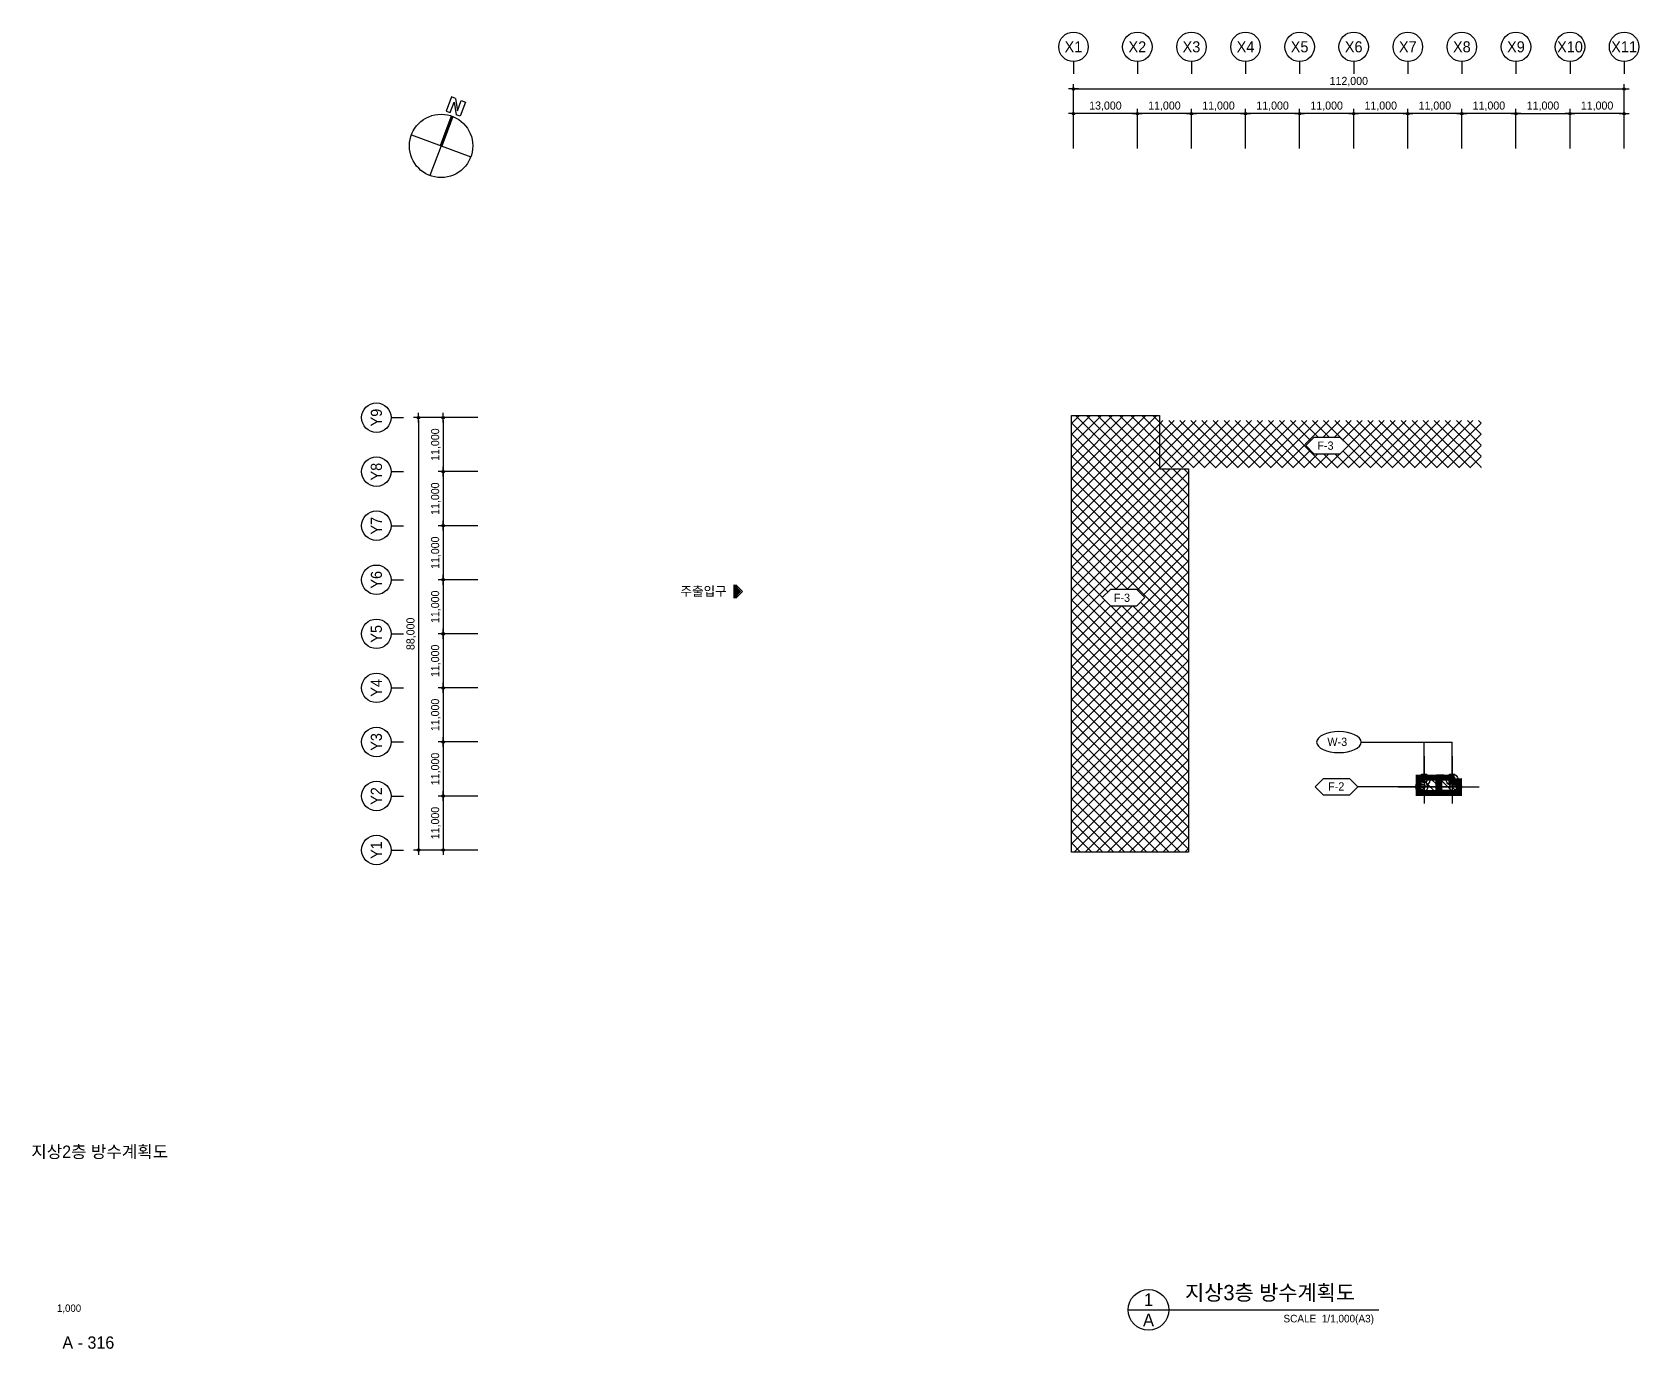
# Model space of a CAD drawing. Header units: millimetres. Extents: x 252735598 to 255215153, y 504281750 to 504550014.
# Drawn here: x 254348578 to 254675374, y 504282078 to 504550014 of the extents above; entities that cross this region are included whole.
import ezdxf
from ezdxf.enums import TextEntityAlignment as Align

# ---------------------------------------------------------------- set-up
doc = ezdxf.new("R2010")
doc.units = ezdxf.units.MM
doc.set_wipeout_variables(frame=1)
doc.linetypes.add('방수주기표$0$DIVIDE', pattern=[1.25, 0.5, -0.25, 0, -0.25, 0, -0.25])
for name, color, linetype in [('4A.TEC DIM', 7, 'Continuous'), ('4A.TEC FORM-TEXT', 3, 'Continuous'), ('4A.TEC TEXT', 7, 'Continuous'), ('4A.TEC TEXT 2', 3, 'Continuous'), ('4A.TEC 심볼', 7, 'Continuous'), ('DIM', 7, 'Continuous'), ('text', 3, 'Continuous'), ('㈜SE&C 심볼', 7, 'Continuous'), ('방수', 7, 'Continuous')]:
    doc.layers.add(name, color=color, linetype=linetype)
doc.styles.add('GHS', font='malgun.ttf')
doc.styles.add('나눔고딕', font='')
doc.styles.add('돋움', font='')
doc.styles.add('방수주기표$0$나눔고딕', font='')
doc.styles.add('울릉도L', font='')
doc.styles.get('나눔고딕').set_extended_font_data('Dotum')
doc.styles.get('돋움').set_extended_font_data('Dotum')
doc.styles.get('방수주기표$0$나눔고딕').set_extended_font_data('Dotum')
doc.styles.get('울릉도L').set_extended_font_data('Dotum')
doc.dimstyles.new('DIM_400(외부치수)', dxfattribs={"dimscale": 1200, "dimtxt": 3.299999999999998, "dimasz": 1, "dimexe": 2, "dimexo": 2, "dimgap": 1, "dimtad": 1, "dimdec": 0, "dimdsep": 46, "dimlunit": 6, "dimtxsty": '울릉도L', "dimblk1": 'DIMDOT', "dimblk2": 'DIMDOT', "dimsah": 1, "dimcen": 2.5, "dimdle": 1.5, "dimclrd": 8, "dimclre": 8, "dimclrt": 3, "dimadec": 0, "dimazin": 0, "dimtfac": 1, "dimtdec": 0, "dimtix": 1, "dimtmove": 2, "dimatfit": 3, "dimldrblk": 'DIMDOT', "dimfxl": 1, "dimtvp": 1, "dimtolj": 1, "dimtzin": 0, "dimarcsym": 0})
doc.dimstyles.new('DIM_600(외부치수)', dxfattribs={"dimscale": 400, "dimtxt": 3.299999999999998, "dimasz": 1, "dimexe": 2, "dimexo": 2, "dimgap": 1, "dimtad": 1, "dimdec": 0, "dimdsep": 46, "dimlunit": 6, "dimtxsty": '나눔고딕', "dimblk1": 'DIMDOT', "dimblk2": 'DIMDOT', "dimsah": 1, "dimcen": 2.5, "dimdle": 1.5, "dimclrd": 8, "dimclre": 8, "dimclrt": 3, "dimadec": 0, "dimazin": 0, "dimtfac": 1, "dimtdec": 0, "dimtix": 1, "dimtmove": 2, "dimatfit": 3, "dimldrblk": 'DIMDOT', "dimfxl": 1, "dimtvp": 1, "dimtolj": 1, "dimtzin": 0, "dimarcsym": 0})
pattern_1 = [(44.99999999999999, (249931308.1335231, 523600707.1947339), (-1124.846514133857, 1124.846514133857), []), (135, (249931308.1335231, 523600707.1947339), (-1124.846514133857, -1124.846514133857), [])]

# ---------------------------------------------------------------- blocks, each defined once
blk = doc.blocks.new('DIMDOT')
at = {"color": 0}
blk.add_line((-2, 0), (2, 0), dxfattribs=at)
for radius in [0.5, 0.25]:
    blk.add_circle((0, 0), radius, dxfattribs=at)
blk = doc.blocks.new('*D21')
at = {"layer": '4A.TEC DIM', "color": 8, "lineweight": -2}
for p, q in [((169307.625374347, -38163.16146063805), (169307.625374347, -25068.86295777559)), ((169807.625374347, -26068.86295777559), (280807.6253755391, -26068.86295777559)), ((281307.6253755391, -38163.16146063805), (281307.6253755391, -25068.86295777559))]:
    blk.add_line(p, q, dxfattribs=at)
at = {"layer": 'Defpoints', "color": 0}
for p in [(281307.6253755391, -26068.86295777559), (169307.625374347, -39163.16146063805), (281307.6253755391, -39163.16146063805)]:
    blk.add_point(p, dxfattribs=at)
at = {"layer": '4A.TEC DIM', "color": 8, "lineweight": -2, "xscale": 500, "yscale": 500, "zscale": 500, "rotation": 180}
blk.add_blockref('DIMDOT', (169307.625374347, -26068.86295777559), dxfattribs=at)
at = {"layer": '4A.TEC DIM', "color": 8, "lineweight": -2, "xscale": 500, "yscale": 500, "zscale": 500}
blk.add_blockref('DIMDOT', (281307.6253755391, -26068.86295777559), dxfattribs=at)
at = {"layer": '4A.TEC DIM', "color": 3, "insert": (225307.625374943, -24583.78833090992), "char_height": 1649.999999999999, "attachment_point": 5, "style": '나눔고딕'}
blk.add_mtext('\\A1;112,000', dxfattribs=at)
blk = doc.blocks.new('ccs122')
at = {"layer": '4A.TEC 심볼'}
blk.add_line((-5.68e-14, 8), (0, 3), dxfattribs=at)
blk.add_circle((-1.137e-13, 14), 6, dxfattribs=at)
at = {"layer": '4A.TEC TEXT 2', "color": 3, "style": 'GHS'}
blk.add_attdef('NO', text='', height=4.5, dxfattribs=at).set_placement((-0.0061597368079092, 14.01791285492388), align=Align.MIDDLE_CENTER)
blk = doc.blocks.new('*D22')
at = {"layer": '4A.TEC DIM', "color": 8, "lineweight": -2}
for p, q in [((48194.51359510422, -103936.8347870111), (40112.93764024973, -103936.8347870111)), ((41112.93764024973, -104436.8347870111), (41112.93764024973, -114436.8347870111)), ((48194.51359391212, -114936.8347870111), (40112.93764024973, -114936.8347870111))]:
    blk.add_line(p, q, dxfattribs=at)
at = {"layer": 'Defpoints', "color": 0}
for p in [(49194.51359510422, -103936.8347870111), (41112.93764024973, -114936.8347870111), (49194.51359391212, -114936.8347870111)]:
    blk.add_point(p, dxfattribs=at)
at = {"layer": '4A.TEC DIM', "color": 8, "lineweight": -2, "xscale": 500, "yscale": 500, "zscale": 500}
for p, rotation in [((41112.93764024973, -103936.8347870111), 90), ((41112.93764024973, -114936.8347870111), 270)]:
    blk.add_blockref('DIMDOT', p, dxfattribs=dict(at, rotation=rotation))
at = {"layer": '4A.TEC DIM', "color": 3, "insert": (39627.86301338406, -109436.8347870111), "char_height": 1649.999999999999, "attachment_point": 5, "rotation": 90, "style": '나눔고딕'}
blk.add_mtext('\\A1;11,000', dxfattribs=at)
blk = doc.blocks.new('*D23')
at = {"layer": '4A.TEC DIM', "color": 8, "lineweight": -2}
for p, q in [((48194.51223877072, -92936.83478701115), (35100.21827527881, -92936.83478701115)), ((36100.21827527881, -93436.83478701115), (36100.21827527881, -180436.8347870111)), ((48194.5072337091, -180936.8347870111), (35100.21827527881, -180936.8347870111))]:
    blk.add_line(p, q, dxfattribs=at)
at = {"layer": 'Defpoints', "color": 0}
for p in [(49194.51223877072, -92936.83478701115), (36100.21827527881, -180936.8347870111), (49194.5072337091, -180936.8347870111)]:
    blk.add_point(p, dxfattribs=at)
at = {"layer": '4A.TEC DIM', "color": 8, "lineweight": -2, "xscale": 500, "yscale": 500, "zscale": 500}
for p, rotation in [((36100.21827527881, -92936.83478701115), 90), ((36100.21827527881, -180936.8347870111), 270)]:
    blk.add_blockref('DIMDOT', p, dxfattribs=dict(at, rotation=rotation))
at = {"layer": '4A.TEC DIM', "color": 3, "insert": (34615.14364841313, -136936.8347870111), "char_height": 1649.999999999999, "attachment_point": 5, "rotation": 90, "style": '나눔고딕'}
blk.add_mtext('\\A1;88,000', dxfattribs=at)
blk = doc.blocks.new('*D24')
at = {"layer": '4A.TEC DIM', "color": 8, "lineweight": -2}
for p, q in [((48194.51041841507, -169936.8347870111), (40112.93446356058, -169936.8347870111)), ((41112.93446356058, -170436.8347870111), (41112.93446356058, -180436.8347870111)), ((48194.51041722298, -180936.8347870111), (40112.93446356058, -180936.8347870111))]:
    blk.add_line(p, q, dxfattribs=at)
at = {"layer": 'Defpoints', "color": 0}
for p in [(49194.51041841507, -169936.8347870111), (41112.93446356058, -180936.8347870111), (49194.51041722298, -180936.8347870111)]:
    blk.add_point(p, dxfattribs=at)
at = {"layer": '4A.TEC DIM', "color": 8, "lineweight": -2, "xscale": 500, "yscale": 500, "zscale": 500}
for p, rotation in [((41112.93446356058, -169936.8347870111), 90), ((41112.93446356058, -180936.8347870111), 270)]:
    blk.add_blockref('DIMDOT', p, dxfattribs=dict(at, rotation=rotation))
at = {"layer": '4A.TEC DIM', "color": 3, "insert": (39627.8598366949, -175436.8347870111), "char_height": 1649.999999999999, "attachment_point": 5, "rotation": 90, "style": '나눔고딕'}
blk.add_mtext('\\A1;11,000', dxfattribs=at)
blk = doc.blocks.new('*D25')
at = {"layer": '4A.TEC DIM', "color": 8, "lineweight": -2}
for p, q in [((48194.51041841507, -158936.8347870111), (40112.93446356058, -158936.8347870111)), ((41112.93446356058, -159436.8347870111), (41112.93446356058, -169436.8347870111)), ((48194.51041722298, -169936.8347870111), (40112.93446356058, -169936.8347870111))]:
    blk.add_line(p, q, dxfattribs=at)
at = {"layer": 'Defpoints', "color": 0}
for p in [(49194.51041841507, -158936.8347870111), (41112.93446356058, -169936.8347870111), (49194.51041722298, -169936.8347870111)]:
    blk.add_point(p, dxfattribs=at)
at = {"layer": '4A.TEC DIM', "color": 8, "lineweight": -2, "xscale": 500, "yscale": 500, "zscale": 500}
for p, rotation in [((41112.93446356058, -158936.8347870111), 90), ((41112.93446356058, -169936.8347870111), 270)]:
    blk.add_blockref('DIMDOT', p, dxfattribs=dict(at, rotation=rotation))
at = {"layer": '4A.TEC DIM', "color": 3, "insert": (39627.8598366949, -164436.8347870111), "char_height": 1649.999999999999, "attachment_point": 5, "rotation": 90, "style": '나눔고딕'}
blk.add_mtext('\\A1;11,000', dxfattribs=at)
blk = doc.blocks.new('*D26')
at = {"layer": '4A.TEC DIM', "color": 8, "lineweight": -2}
for p, q in [((48194.51359629631, -147936.8347870111), (40112.93764144182, -147936.8347870111)), ((41112.93764144182, -148436.8347870111), (41112.93764144182, -158436.8347870111)), ((48194.51041722298, -158936.8347870111), (40112.93764144182, -158936.8347870111))]:
    blk.add_line(p, q, dxfattribs=at)
at = {"layer": 'Defpoints', "color": 0}
for p in [(49194.51359629631, -147936.8347870111), (41112.93764144182, -158936.8347870111), (49194.51041722298, -158936.8347870111)]:
    blk.add_point(p, dxfattribs=at)
at = {"layer": '4A.TEC DIM', "color": 8, "lineweight": -2, "xscale": 500, "yscale": 500, "zscale": 500}
for p, rotation in [((41112.93764144182, -147936.8347870111), 90), ((41112.93764144182, -158936.8347870111), 270)]:
    blk.add_blockref('DIMDOT', p, dxfattribs=dict(at, rotation=rotation))
at = {"layer": '4A.TEC DIM', "color": 3, "insert": (39627.86301457614, -153436.8347870111), "char_height": 1649.999999999999, "attachment_point": 5, "rotation": 90, "style": '나눔고딕'}
blk.add_mtext('\\A1;11,000', dxfattribs=at)
blk = doc.blocks.new('*D27')
at = {"layer": '4A.TEC DIM', "color": 8, "lineweight": -2}
for p, q in [((48194.51359629631, -136936.8347870111), (40112.94081932306, -136936.8347870111)), ((41112.94081932306, -137436.8347870111), (41112.94081932306, -147436.8347870111)), ((48194.51359510422, -147936.8347870111), (40112.94081932306, -147936.8347870111))]:
    blk.add_line(p, q, dxfattribs=at)
at = {"layer": 'Defpoints', "color": 0}
for p in [(49194.51359629631, -136936.8347870111), (41112.94081932306, -147936.8347870111), (49194.51359510422, -147936.8347870111)]:
    blk.add_point(p, dxfattribs=at)
at = {"layer": '4A.TEC DIM', "color": 8, "lineweight": -2, "xscale": 500, "yscale": 500, "zscale": 500}
for p, rotation in [((41112.94081932306, -136936.8347870111), 90), ((41112.94081932306, -147936.8347870111), 270)]:
    blk.add_blockref('DIMDOT', p, dxfattribs=dict(at, rotation=rotation))
at = {"layer": '4A.TEC DIM', "color": 3, "insert": (39627.86619245738, -142436.8347870111), "char_height": 1649.999999999999, "attachment_point": 5, "rotation": 90, "style": '나눔고딕'}
blk.add_mtext('\\A1;11,000', dxfattribs=at)
blk = doc.blocks.new('*D28')
at = {"layer": '4A.TEC DIM', "color": 8, "lineweight": -2}
for p, q in [((48194.51359629631, -125936.8347870111), (40112.94081932306, -125936.8347870111)), ((41112.94081932306, -126436.8347870111), (41112.94081932306, -136436.8347870111)), ((48194.51359510422, -136936.8347870111), (40112.94081932306, -136936.8347870111))]:
    blk.add_line(p, q, dxfattribs=at)
at = {"layer": 'Defpoints', "color": 0}
for p in [(49194.51359629631, -125936.8347870111), (41112.94081932306, -136936.8347870111), (49194.51359510422, -136936.8347870111)]:
    blk.add_point(p, dxfattribs=at)
at = {"layer": '4A.TEC DIM', "color": 8, "lineweight": -2, "xscale": 500, "yscale": 500, "zscale": 500}
for p, rotation in [((41112.94081932306, -125936.8347870111), 90), ((41112.94081932306, -136936.8347870111), 270)]:
    blk.add_blockref('DIMDOT', p, dxfattribs=dict(at, rotation=rotation))
at = {"layer": '4A.TEC DIM', "color": 3, "insert": (39627.86619245739, -131436.8347870111), "char_height": 1649.999999999999, "attachment_point": 5, "rotation": 90, "style": '나눔고딕'}
blk.add_mtext('\\A1;11,000', dxfattribs=at)
blk = doc.blocks.new('*D29')
at = {"layer": '4A.TEC DIM', "color": 8, "lineweight": -2}
for p, q in [((48194.51359510422, -114936.8347870111), (40112.94081813097, -114936.8347870111)), ((41112.94081813097, -115436.8347870111), (41112.94081813097, -125436.8347870111)), ((48194.51359510422, -125936.8347870111), (40112.94081813097, -125936.8347870111))]:
    blk.add_line(p, q, dxfattribs=at)
at = {"layer": 'Defpoints', "color": 0}
for p in [(49194.51359510422, -114936.8347870111), (41112.94081813097, -125936.8347870111), (49194.51359510422, -125936.8347870111)]:
    blk.add_point(p, dxfattribs=at)
at = {"layer": '4A.TEC DIM', "color": 8, "lineweight": -2, "xscale": 500, "yscale": 500, "zscale": 500}
for p, rotation in [((41112.94081813097, -114936.8347870111), 90), ((41112.94081813097, -125936.8347870111), 270)]:
    blk.add_blockref('DIMDOT', p, dxfattribs=dict(at, rotation=rotation))
at = {"layer": '4A.TEC DIM', "color": 3, "insert": (39627.8661912653, -120436.8347870111), "char_height": 1649.999999999999, "attachment_point": 5, "rotation": 90, "style": '나눔고딕'}
blk.add_mtext('\\A1;11,000', dxfattribs=at)
blk = doc.blocks.new('*D10')
at = {"layer": '4A.TEC DIM', "color": 8, "lineweight": -2}
for p, q in [((169307.625374347, -38163.15827715397), (169307.625374347, -30081.58232241869)), ((181807.625374347, -31081.58232241869), (169807.625374347, -31081.58232241869)), ((182307.625374347, -38163.15827715397), (182307.625374347, -30081.58232241869))]:
    blk.add_line(p, q, dxfattribs=at)
at = {"layer": 'Defpoints', "color": 0}
for p in [(169307.625374347, -31081.58232241869), (169307.625374347, -39163.15827715397), (182307.625374347, -39163.15827715397)]:
    blk.add_point(p, dxfattribs=at)
at = {"layer": '4A.TEC DIM', "color": 8, "lineweight": -2, "xscale": 500, "yscale": 500, "zscale": 500, "rotation": 180}
blk.add_blockref('DIMDOT', (169307.625374347, -31081.58232241869), dxfattribs=at)
at = {"layer": '4A.TEC DIM', "color": 8, "lineweight": -2, "xscale": 500, "yscale": 500, "zscale": 500}
blk.add_blockref('DIMDOT', (182307.625374347, -31081.58232241869), dxfattribs=at)
at = {"layer": '4A.TEC DIM', "color": 3, "insert": (175807.625374347, -29596.50769555302), "char_height": 1649.999999999999, "attachment_point": 5, "style": '나눔고딕'}
blk.add_mtext('\\A1;13,000', dxfattribs=at)
blk = doc.blocks.new('*D11')
at = {"layer": '4A.TEC DIM', "color": 8, "lineweight": -2}
for p, q in [((182307.625374347, -38163.15827715397), (182307.625374347, -30081.58232241869)), ((192807.625374347, -31081.58232241869), (182807.625374347, -31081.58232241869)), ((193307.625374347, -38163.15827715397), (193307.625374347, -30081.58232241869))]:
    blk.add_line(p, q, dxfattribs=at)
at = {"layer": 'Defpoints', "color": 0}
for p in [(182307.625374347, -31081.58232241869), (182307.625374347, -39163.15827715397), (193307.625374347, -39163.15827715397)]:
    blk.add_point(p, dxfattribs=at)
at = {"layer": '4A.TEC DIM', "color": 8, "lineweight": -2, "xscale": 500, "yscale": 500, "zscale": 500, "rotation": 180}
blk.add_blockref('DIMDOT', (182307.625374347, -31081.58232241869), dxfattribs=at)
at = {"layer": '4A.TEC DIM', "color": 8, "lineweight": -2, "xscale": 500, "yscale": 500, "zscale": 500}
blk.add_blockref('DIMDOT', (193307.625374347, -31081.58232241869), dxfattribs=at)
at = {"layer": '4A.TEC DIM', "color": 3, "insert": (187807.625374347, -29596.50769555302), "char_height": 1649.999999999999, "attachment_point": 5, "style": '나눔고딕'}
blk.add_mtext('\\A1;11,000', dxfattribs=at)
blk = doc.blocks.new('*D12')
at = {"layer": '4A.TEC DIM', "color": 8, "lineweight": -2}
for p, q in [((193307.625374347, -38163.15827715397), (193307.625374347, -30081.58232241869)), ((203807.625374347, -31081.58232241869), (193807.625374347, -31081.58232241869)), ((204307.625374347, -38163.15827715397), (204307.625374347, -30081.58232241869))]:
    blk.add_line(p, q, dxfattribs=at)
at = {"layer": 'Defpoints', "color": 0}
for p in [(193307.625374347, -31081.58232241869), (193307.625374347, -39163.15827715397), (204307.625374347, -39163.15827715397)]:
    blk.add_point(p, dxfattribs=at)
at = {"layer": '4A.TEC DIM', "color": 8, "lineweight": -2, "xscale": 500, "yscale": 500, "zscale": 500, "rotation": 180}
blk.add_blockref('DIMDOT', (193307.625374347, -31081.58232241869), dxfattribs=at)
at = {"layer": '4A.TEC DIM', "color": 8, "lineweight": -2, "xscale": 500, "yscale": 500, "zscale": 500}
blk.add_blockref('DIMDOT', (204307.625374347, -31081.58232241869), dxfattribs=at)
at = {"layer": '4A.TEC DIM', "color": 3, "insert": (198807.625374347, -29596.50769555302), "char_height": 1649.999999999999, "attachment_point": 5, "style": '나눔고딕'}
blk.add_mtext('\\A1;11,000', dxfattribs=at)
blk = doc.blocks.new('*D13')
at = {"layer": '4A.TEC DIM', "color": 8, "lineweight": -2}
for p, q in [((204307.625374347, -38163.15827715397), (204307.625374347, -30081.58232241869)), ((214807.625374347, -31081.58232241869), (204807.625374347, -31081.58232241869)), ((215307.625374347, -38163.15827715397), (215307.625374347, -30081.58232241869))]:
    blk.add_line(p, q, dxfattribs=at)
at = {"layer": 'Defpoints', "color": 0}
for p in [(204307.625374347, -31081.58232241869), (204307.625374347, -39163.15827715397), (215307.625374347, -39163.15827715397)]:
    blk.add_point(p, dxfattribs=at)
at = {"layer": '4A.TEC DIM', "color": 8, "lineweight": -2, "xscale": 500, "yscale": 500, "zscale": 500, "rotation": 180}
blk.add_blockref('DIMDOT', (204307.625374347, -31081.58232241869), dxfattribs=at)
at = {"layer": '4A.TEC DIM', "color": 8, "lineweight": -2, "xscale": 500, "yscale": 500, "zscale": 500}
blk.add_blockref('DIMDOT', (215307.625374347, -31081.58232241869), dxfattribs=at)
at = {"layer": '4A.TEC DIM', "color": 3, "insert": (209807.625374347, -29596.50769555302), "char_height": 1649.999999999999, "attachment_point": 5, "style": '나눔고딕'}
blk.add_mtext('\\A1;11,000', dxfattribs=at)
blk = doc.blocks.new('*D14')
at = {"layer": '4A.TEC DIM', "color": 8, "lineweight": -2}
for p, q in [((215307.625374347, -38163.15827715397), (215307.625374347, -30081.58232241869)), ((225807.625374347, -31081.58232241869), (215807.625374347, -31081.58232241869)), ((226307.625374347, -38163.15827715397), (226307.625374347, -30081.58232241869))]:
    blk.add_line(p, q, dxfattribs=at)
at = {"layer": 'Defpoints', "color": 0}
for p in [(215307.625374347, -31081.58232241869), (215307.625374347, -39163.15827715397), (226307.625374347, -39163.15827715397)]:
    blk.add_point(p, dxfattribs=at)
at = {"layer": '4A.TEC DIM', "color": 8, "lineweight": -2, "xscale": 500, "yscale": 500, "zscale": 500, "rotation": 180}
blk.add_blockref('DIMDOT', (215307.625374347, -31081.58232241869), dxfattribs=at)
at = {"layer": '4A.TEC DIM', "color": 8, "lineweight": -2, "xscale": 500, "yscale": 500, "zscale": 500}
blk.add_blockref('DIMDOT', (226307.625374347, -31081.58232241869), dxfattribs=at)
at = {"layer": '4A.TEC DIM', "color": 3, "insert": (220807.625374347, -29596.50769555302), "char_height": 1649.999999999999, "attachment_point": 5, "style": '나눔고딕'}
blk.add_mtext('\\A1;11,000', dxfattribs=at)
blk = doc.blocks.new('*D15')
at = {"layer": '4A.TEC DIM', "color": 8, "lineweight": -2}
for p, q in [((226307.625374347, -38163.15827715397), (226307.625374347, -30081.58232241869)), ((236807.625374347, -31081.58232241869), (226807.625374347, -31081.58232241869)), ((237307.625374347, -38163.15827715397), (237307.625374347, -30081.58232241869))]:
    blk.add_line(p, q, dxfattribs=at)
at = {"layer": 'Defpoints', "color": 0}
for p in [(226307.625374347, -31081.58232241869), (226307.625374347, -39163.15827715397), (237307.625374347, -39163.15827715397)]:
    blk.add_point(p, dxfattribs=at)
at = {"layer": '4A.TEC DIM', "color": 8, "lineweight": -2, "xscale": 500, "yscale": 500, "zscale": 500, "rotation": 180}
blk.add_blockref('DIMDOT', (226307.625374347, -31081.58232241869), dxfattribs=at)
at = {"layer": '4A.TEC DIM', "color": 8, "lineweight": -2, "xscale": 500, "yscale": 500, "zscale": 500}
blk.add_blockref('DIMDOT', (237307.625374347, -31081.58232241869), dxfattribs=at)
at = {"layer": '4A.TEC DIM', "color": 3, "insert": (231807.625374347, -29596.50769555302), "char_height": 1649.999999999999, "attachment_point": 5, "style": '나눔고딕'}
blk.add_mtext('\\A1;11,000', dxfattribs=at)
blk = doc.blocks.new('*D16')
at = {"layer": '4A.TEC DIM', "color": 8, "lineweight": -2}
for p, q in [((237307.625374347, -38163.15827715397), (237307.625374347, -30081.58232241869)), ((247807.625374347, -31081.58232241869), (237807.625374347, -31081.58232241869)), ((248307.625374347, -38163.15827715397), (248307.625374347, -30081.58232241869))]:
    blk.add_line(p, q, dxfattribs=at)
at = {"layer": 'Defpoints', "color": 0}
for p in [(237307.625374347, -31081.58232241869), (237307.625374347, -39163.15827715397), (248307.625374347, -39163.15827715397)]:
    blk.add_point(p, dxfattribs=at)
at = {"layer": '4A.TEC DIM', "color": 8, "lineweight": -2, "xscale": 500, "yscale": 500, "zscale": 500, "rotation": 180}
blk.add_blockref('DIMDOT', (237307.625374347, -31081.58232241869), dxfattribs=at)
at = {"layer": '4A.TEC DIM', "color": 8, "lineweight": -2, "xscale": 500, "yscale": 500, "zscale": 500}
blk.add_blockref('DIMDOT', (248307.625374347, -31081.58232241869), dxfattribs=at)
at = {"layer": '4A.TEC DIM', "color": 3, "insert": (242807.625374347, -29596.50769555302), "char_height": 1649.999999999999, "attachment_point": 5, "style": '나눔고딕'}
blk.add_mtext('\\A1;11,000', dxfattribs=at)
blk = doc.blocks.new('*D17')
at = {"layer": '4A.TEC DIM', "color": 8, "lineweight": -2}
for p, q in [((248307.625374347, -38163.15827715397), (248307.625374347, -30081.58232241869)), ((258807.625374347, -31081.58232241869), (248807.625374347, -31081.58232241869)), ((259307.625374347, -38163.15827715397), (259307.625374347, -30081.58232241869))]:
    blk.add_line(p, q, dxfattribs=at)
at = {"layer": 'Defpoints', "color": 0}
for p in [(248307.625374347, -31081.58232241869), (248307.625374347, -39163.15827715397), (259307.625374347, -39163.15827715397)]:
    blk.add_point(p, dxfattribs=at)
at = {"layer": '4A.TEC DIM', "color": 8, "lineweight": -2, "xscale": 500, "yscale": 500, "zscale": 500, "rotation": 180}
blk.add_blockref('DIMDOT', (248307.625374347, -31081.58232241869), dxfattribs=at)
at = {"layer": '4A.TEC DIM', "color": 8, "lineweight": -2, "xscale": 500, "yscale": 500, "zscale": 500}
blk.add_blockref('DIMDOT', (259307.625374347, -31081.58232241869), dxfattribs=at)
at = {"layer": '4A.TEC DIM', "color": 3, "insert": (253807.625374347, -29596.50769555302), "char_height": 1649.999999999999, "attachment_point": 5, "style": '나눔고딕'}
blk.add_mtext('\\A1;11,000', dxfattribs=at)
blk = doc.blocks.new('*D18')
at = {"layer": '4A.TEC DIM', "color": 8, "lineweight": -2}
for p, q in [((270307.625374347, -38163.15827715397), (270307.625374347, -30081.58232241869)), ((280807.625374347, -31081.58232241869), (270807.625374347, -31081.58232241869)), ((281307.625374347, -38163.15827715397), (281307.625374347, -30081.58232241869))]:
    blk.add_line(p, q, dxfattribs=at)
at = {"layer": 'Defpoints', "color": 0}
for p in [(270307.625374347, -31081.58232241869), (270307.625374347, -39163.15827715397), (281307.625374347, -39163.15827715397)]:
    blk.add_point(p, dxfattribs=at)
at = {"layer": '4A.TEC DIM', "color": 8, "lineweight": -2, "xscale": 500, "yscale": 500, "zscale": 500, "rotation": 180}
blk.add_blockref('DIMDOT', (270307.625374347, -31081.58232241869), dxfattribs=at)
at = {"layer": '4A.TEC DIM', "color": 8, "lineweight": -2, "xscale": 500, "yscale": 500, "zscale": 500}
blk.add_blockref('DIMDOT', (281307.625374347, -31081.58232241869), dxfattribs=at)
at = {"layer": '4A.TEC DIM', "color": 3, "insert": (275807.625374347, -29596.50769555302), "char_height": 1649.999999999999, "attachment_point": 5, "style": '나눔고딕'}
blk.add_mtext('\\A1;11,000', dxfattribs=at)
blk = doc.blocks.new('*D19')
at = {"layer": '4A.TEC DIM', "color": 8, "lineweight": -2}
for p, q in [((48194.51359510422, -92936.83478701115), (40112.93764024973, -92936.83478701115)), ((41112.93764024973, -93436.83478701115), (41112.93764024973, -103436.8347870111)), ((48194.51359391212, -103936.8347870111), (40112.93764024973, -103936.8347870111))]:
    blk.add_line(p, q, dxfattribs=at)
at = {"layer": 'Defpoints', "color": 0}
for p in [(49194.51359510422, -92936.83478701115), (41112.93764024973, -103936.8347870111), (49194.51359391212, -103936.8347870111)]:
    blk.add_point(p, dxfattribs=at)
at = {"layer": '4A.TEC DIM', "color": 8, "lineweight": -2, "xscale": 500, "yscale": 500, "zscale": 500}
for p, rotation in [((41112.93764024973, -92936.83478701115), 90), ((41112.93764024973, -103936.8347870111), 270)]:
    blk.add_blockref('DIMDOT', p, dxfattribs=dict(at, rotation=rotation))
at = {"layer": '4A.TEC DIM', "color": 3, "insert": (39627.86301338406, -98436.83478701115), "char_height": 1649.999999999999, "attachment_point": 5, "rotation": 90, "style": '나눔고딕'}
blk.add_mtext('\\A1;11,000', dxfattribs=at)
blk = doc.blocks.new('*D20')
at = {"layer": '4A.TEC DIM', "color": 8, "lineweight": -2}
for p, q in [((259307.6253770292, -38163.15827715397), (259307.6253770292, -30081.58232241869)), ((259807.6253770292, -31081.58232241869), (269807.625374347, -31081.58232241869)), ((270307.625374347, -38163.15827715397), (270307.625374347, -30081.58232241869))]:
    blk.add_line(p, q, dxfattribs=at)
at = {"layer": 'Defpoints', "color": 0}
for p in [(270307.625374347, -31081.58232241869), (259307.6253770292, -39163.15827715397), (270307.625374347, -39163.15827715397)]:
    blk.add_point(p, dxfattribs=at)
at = {"layer": '4A.TEC DIM', "color": 8, "lineweight": -2, "xscale": 500, "yscale": 500, "zscale": 500, "rotation": 180}
blk.add_blockref('DIMDOT', (259307.6253770292, -31081.58232241869), dxfattribs=at)
at = {"layer": '4A.TEC DIM', "color": 8, "lineweight": -2, "xscale": 500, "yscale": 500, "zscale": 500}
blk.add_blockref('DIMDOT', (270307.625374347, -31081.58232241869), dxfattribs=at)
at = {"layer": '4A.TEC DIM', "color": 3, "insert": (264807.6253756881, -29596.50769555302), "char_height": 1649.999999999999, "attachment_point": 5, "style": '나눔고딕'}
blk.add_mtext('\\A1;11,000', dxfattribs=at)
blk = doc.blocks.new('dr-sy-018-D-M')
at = {"layer": '4A.TEC 심볼', "color": 0}
for p, q in [((-1.00005227728343, 16.39593858173884), (-2.500052277226131, 16.39592528175853)), ((-2.500052277226131, 16.39592528175853), (-2.500007943954186, 11.39592528195044)), ((-1.00005227728343, 16.39593858173884), (0.9999796425900058, 12.79595631518714)), ((0.999947722640172, 16.39595631504107), (2.499947722581961, 16.39596961502138)), ((0.9999796425900058, 12.79595631518714), (0.999947722640172, 16.39595631504107)), ((2.499947722581961, 16.39596961502138), (2.499992055846631, 11.39596961521874)), ((-2.500007943954186, 11.39592528195044), (-1.000007944016027, 11.39593858192984)), ((-1.000040664232977, 15.08619403368357), (1.050133973621996, 11.39595675982946)), ((-1.000007944016027, 11.39593858192984), (-1.000040664232977, 15.08619403368357)), ((2.499992055846631, 11.39596961521874), (1.050133973621996, 11.39595675982946)), ((-10.5, -9.095e-13), (10.5, -9.095e-13)), ((0, -9.095e-13), (0, -10.50000000000091))]:
    blk.add_line(p, q, dxfattribs=at)
at = {"layer": '4A.TEC 심볼', "color": 0, "const_width": 1}
blk.add_lwpolyline([(0, 10.5), (0, 0)], dxfattribs=at)
at = {"layer": '4A.TEC 심볼', "color": 0}
blk.add_circle((0, 0), 10.5, dxfattribs=at)
blk = doc.blocks.new('dwgFD3B')
at = {"layer": '4A.TEC 심볼'}
ref = blk.add_blockref('ccs122', (169307.625374347, -24500.00636065006, 1666.216670559274), dxfattribs=dict(at, xscale=499.9999977496833, yscale=499.9999977496833, zscale=499.9999977496833))
ref.add_attrib('NO', 'X1', dxfattribs={"layer": '0', "color": 3, "height": 2249.999989873575, "style": '울릉도L'}).set_placement((169304.5455059707, -17491.04996472597, 1666.216670559274), align=Align.MIDDLE_CENTER)
ref = blk.add_blockref('ccs122', (182307.625374347, -24500.00636047125, 1666.216670559274), dxfattribs=dict(at, xscale=499.9999977496833, yscale=499.9999977496833, zscale=499.9999977496833))
ref.add_attrib('NO', 'X2', dxfattribs={"layer": '0', "color": 3, "height": 2249.999989873575, "style": '울릉도L'}).set_placement((182304.5455059409, -17491.04996454716, 1666.216670559274), align=Align.MIDDLE_CENTER)
ref = blk.add_blockref('ccs122', (193307.625374347, -24500.0063610673, 1666.216670559274), dxfattribs=dict(at, xscale=499.9999977496833, yscale=499.9999977496833, zscale=499.9999977496833))
ref.add_attrib('NO', 'X3', dxfattribs={"layer": '0', "color": 3, "height": 2249.999989873575, "style": '울릉도L'}).set_placement((193304.5455059707, -17491.0499650836, 1666.216670559274), align=Align.MIDDLE_CENTER)
ref = blk.add_blockref('ccs122', (204307.625374347, -24500.00636070967, 1666.216670559274), dxfattribs=dict(at, xscale=499.9999977496833, yscale=499.9999977496833, zscale=499.9999977496833))
ref.add_attrib('NO', 'X4', dxfattribs={"layer": '0', "color": 3, "height": 2249.999989873575, "style": '울릉도L'}).set_placement((204304.5455059707, -17491.04996490479, 1666.216670559274), align=Align.MIDDLE_CENTER)
ref = blk.add_blockref('ccs122', (215307.6253743768, -24500.00636070967, 1666.216670559274), dxfattribs=dict(at, xscale=499.9999977496833, yscale=499.9999977496833, zscale=499.9999977496833))
ref.add_attrib('NO', 'X5', dxfattribs={"layer": '0', "color": 3, "height": 2249.999989873575, "style": '울릉도L'}).set_placement((215304.5455059707, -17491.04996490479, 1666.216670559274), align=Align.MIDDLE_CENTER)
ref = blk.add_blockref('ccs122', (226307.625374347, -24500.00636070967, 1666.216670559274), dxfattribs=dict(at, xscale=499.9999977496833, yscale=499.9999977496833, zscale=499.9999977496833))
ref.add_attrib('NO', 'X6', dxfattribs={"layer": '0', "color": 3, "height": 2249.999989873575, "style": '울릉도L'}).set_placement((226304.5455059409, -17491.04996490479, 1666.216670559274), align=Align.MIDDLE_CENTER)
ref = blk.add_blockref('ccs122', (237307.625374347, -24499.99999338388, 1666.216670559274), dxfattribs=dict(at, xscale=499.9999977496833, yscale=499.9999977496833, zscale=499.9999977496833))
ref.add_attrib('NO', 'X7', dxfattribs={"layer": '0', "color": 3, "height": 2249.999989873575, "style": '울릉도L'}).set_placement((237304.5455059707, -17491.043597579, 1666.216670559274), align=Align.MIDDLE_CENTER)
ref = blk.add_blockref('ccs122', (248307.625374347, -24500.00317710638, 1666.216670559274), dxfattribs=dict(at, xscale=499.9999977496833, yscale=499.9999977496833, zscale=499.9999977496833))
ref.add_attrib('NO', 'X8', dxfattribs={"layer": '0', "color": 3, "height": 2249.999989873575, "style": '울릉도L'}).set_placement((248304.5455059409, -17491.04678124189, 1666.216670559274), align=Align.MIDDLE_CENTER)
ref = blk.add_blockref('ccs122', (259307.625374347, -24499.99999338388, 1666.216670559274), dxfattribs=dict(at, xscale=499.9999977496833, yscale=499.9999977496833, zscale=499.9999977496833))
ref.add_attrib('NO', 'X9', dxfattribs={"layer": '0', "color": 3, "height": 2249.999989873575, "style": '울릉도L'}).set_placement((259304.5455059707, -17491.04359740019, 1666.216670559274), align=Align.MIDDLE_CENTER)
ref = blk.add_blockref('ccs122', (270307.625374347, -24500.00954407454, 1666.216670559274), dxfattribs=dict(at, xscale=499.9999977496833, yscale=499.9999977496833, zscale=499.9999977496833))
ref.add_attrib('NO', 'X10', dxfattribs={"layer": '0', "color": 3, "height": 2249.999989873575, "style": '울릉도L'}).set_placement((270304.5455059409, -17491.05314809084, 1666.216670559273), align=Align.MIDDLE_CENTER)
ref = blk.add_blockref('ccs122', (281307.625374347, -24500.00954407454, 1666.216670559274), dxfattribs=dict(at, xscale=499.9999977496833, yscale=499.9999977496833, zscale=499.9999977496833))
ref.add_attrib('NO', 'X11', dxfattribs={"layer": '0', "color": 3, "height": 2249.999989873575, "style": '울릉도L'}).set_placement((281304.5455059409, -17491.05314809084, 1666.216670559273), align=Align.MIDDLE_CENTER)
ref = blk.add_blockref('ccs122', (34531.35849380493, -92936.83478701115, 1666.216670559274), dxfattribs=dict(at, xscale=499.9999977496833, yscale=499.9999977496833, zscale=499.9999977496833, rotation=90))
ref.add_attrib('NO', 'Y9', dxfattribs={"layer": '0', "color": 3, "height": 2249.999989873575, "rotation": 90, "style": '울릉도L'}).set_placement((27522.40209788084, -92939.914655447, 1666.216670559274), align=Align.MIDDLE_CENTER)
ref = blk.add_blockref('ccs122', (34531.35849380493, -103936.8347870111, 1666.216670559274), dxfattribs=dict(at, xscale=499.9999977496833, yscale=499.9999977496833, zscale=499.9999977496833, rotation=90))
ref.add_attrib('NO', 'Y8', dxfattribs={"layer": '0', "color": 3, "height": 2249.999989873575, "rotation": 90, "style": '울릉도L'}).set_placement((27522.40209788084, -103939.914655447, 1666.216670559274), align=Align.MIDDLE_CENTER)
ref = blk.add_blockref('ccs122', (34531.36167514324, -114936.8347870111, 1666.216670559274), dxfattribs=dict(at, xscale=499.9999977496833, yscale=499.9999977496833, zscale=499.9999977496833, rotation=90))
ref.add_attrib('NO', 'Y7', dxfattribs={"layer": '0', "color": 3, "height": 2249.999989873575, "rotation": 90, "style": '울릉도L'}).set_placement((27522.40527921915, -114939.914655447, 1666.216670559274), align=Align.MIDDLE_CENTER)
ref = blk.add_blockref('ccs122', (34531.35849499702, -125936.8347870111, 1666.216670559274), dxfattribs=dict(at, xscale=499.9999977496833, yscale=499.9999977496833, zscale=499.9999977496833, rotation=90))
ref.add_attrib('NO', 'Y6', dxfattribs={"layer": '0', "color": 3, "height": 2249.999989873575, "rotation": 90, "style": '울릉도L'}).set_placement((27522.40209907293, -125939.9146553874, 1666.216670559274), align=Align.MIDDLE_CENTER)
ref = blk.add_blockref('ccs122', (34531.36167633533, -136936.8347870111, 1666.216670559274), dxfattribs=dict(at, xscale=499.9999977496833, yscale=499.9999977496833, zscale=499.9999977496833, rotation=90))
ref.add_attrib('NO', 'Y5', dxfattribs={"layer": '0', "color": 3, "height": 2249.999989873575, "rotation": 90, "style": '울릉도L'}).set_placement((27522.40528041124, -136939.914655447, 1666.216670559274), align=Align.MIDDLE_CENTER)
ref = blk.add_blockref('ccs122', (34531.35849499702, -147936.8347870111, 1666.216670559274), dxfattribs=dict(at, xscale=499.9999977496833, yscale=499.9999977496833, zscale=499.9999977496833, rotation=90))
ref.add_attrib('NO', 'Y4', dxfattribs={"layer": '0', "color": 3, "height": 2249.999989873575, "rotation": 90, "style": '울릉도L'}).set_placement((27522.40209907293, -147939.914655447, 1666.216670559274), align=Align.MIDDLE_CENTER)
ref = blk.add_blockref('ccs122', (34531.35531711578, -158936.8347870111, 1666.216670559274), dxfattribs=dict(at, xscale=499.9999977496833, yscale=499.9999977496833, zscale=499.9999977496833, rotation=90))
ref.add_attrib('NO', 'Y3', dxfattribs={"layer": '0', "color": 3, "height": 2249.999989873575, "rotation": 90, "style": '울릉도L'}).set_placement((27522.39892119169, -158939.9146553874, 1666.216670559274), align=Align.MIDDLE_CENTER)
ref = blk.add_blockref('ccs122', (34531.35849845409, -169936.8347870111, 1666.216670559274), dxfattribs=dict(at, xscale=499.9999977496833, yscale=499.9999977496833, zscale=499.9999977496833, rotation=90))
ref.add_attrib('NO', 'Y2', dxfattribs={"layer": '0', "color": 3, "height": 2249.999989873575, "rotation": 90, "style": '울릉도L'}).set_placement((27522.40210253, -169939.914655447, 1666.216670559274), align=Align.MIDDLE_CENTER)
ref = blk.add_blockref('ccs122', (34531.3553173542, -180936.8347842097, 1666.216670559274), dxfattribs=dict(at, xscale=499.9999977496833, yscale=499.9999977496833, zscale=499.9999977496833, rotation=90))
ref.add_attrib('NO', 'Y1', dxfattribs={"layer": '0', "color": 3, "height": 2249.999989873575, "rotation": 90, "style": '울릉도L'}).set_placement((27522.39892143011, -180939.914652586, 1666.216670559274), align=Align.MIDDLE_CENTER)
at = {"layer": '4A.TEC DIM'}
for base, p1, p2, picture, middle in [((281307.6253755391, -26068.86295777559, 1666.216670559274), (169307.625374347, -39163.16146063805, 1666.216670559274), (281307.6253755391, -39163.16146063805, 1666.216670559274), '*D21', (225307.625374943, -24583.78833090992, 1666.216670559274)), ((169307.625374347, -31081.58232241869, 1666.216670559274), (182307.625374347, -39163.15827715397, 1666.216670559274), (169307.625374347, -39163.15827715397, 1666.216670559274), '*D10', (175807.625374347, -29596.50769555302, 1666.216670559274)), ((182307.625374347, -31081.58232241869, 1666.216670559274), (193307.625374347, -39163.15827715397, 1666.216670559274), (182307.625374347, -39163.15827715397, 1666.216670559274), '*D11', (187807.625374347, -29596.50769555302, 1666.216670559274)), ((193307.625374347, -31081.58232241869, 1666.216670559274), (204307.625374347, -39163.15827715397, 1666.216670559274), (193307.625374347, -39163.15827715397, 1666.216670559274), '*D12', (198807.625374347, -29596.50769555302, 1666.216670559274)), ((204307.625374347, -31081.58232241869, 1666.216670559274), (215307.625374347, -39163.15827715397, 1666.216670559274), (204307.625374347, -39163.15827715397, 1666.216670559274), '*D13', (209807.625374347, -29596.50769555302, 1666.216670559274)), ((215307.625374347, -31081.58232241869, 1666.216670559274), (226307.625374347, -39163.15827715397, 1666.216670559274), (215307.625374347, -39163.15827715397, 1666.216670559274), '*D14', (220807.625374347, -29596.50769555302, 1666.216670559274)), ((226307.625374347, -31081.58232241869, 1666.216670559274), (237307.625374347, -39163.15827715397, 1666.216670559274), (226307.625374347, -39163.15827715397, 1666.216670559274), '*D15', (231807.625374347, -29596.50769555302, 1666.216670559274)), ((237307.625374347, -31081.58232241869, 1666.216670559274), (248307.625374347, -39163.15827715397, 1666.216670559274), (237307.625374347, -39163.15827715397, 1666.216670559274), '*D16', (242807.625374347, -29596.50769555302, 1666.216670559274)), ((248307.625374347, -31081.58232241869, 1666.216670559274), (259307.625374347, -39163.15827715397, 1666.216670559274), (248307.625374347, -39163.15827715397, 1666.216670559274), '*D17', (253807.625374347, -29596.50769555302, 1666.216670559274)), ((270307.625374347, -31081.58232241869, 1666.216670559274), (281307.625374347, -39163.15827715397, 1666.216670559274), (270307.625374347, -39163.15827715397, 1666.216670559274), '*D18', (275807.625374347, -29596.50769555302, 1666.216670559274))]:
    dim = blk.add_linear_dim(base=base, p1=p1, p2=p2, dimstyle='DIM_600(외부치수)', override={"dimscale": 500, "dimdec": 1, "dimblk1": 'DIMDOT', "dimblk2": 'DIMDOT'}, dxfattribs=at)
    dim.commit()
    dim.dimension.update_dxf_attribs({"geometry": picture, "text_midpoint": middle})
for base, p1, p2, angle, picture, middle in [((270307.625374347, -31081.58232241869, 1666.216670559274), (259307.6253770292, -39163.15827715397, 1666.216670559274), (270307.625374347, -39163.15827715397, 1666.216670559274), 180, '*D20', (264807.6253756881, -29596.50769555302, 1666.216670559274)), ((36100.21827527881, -180936.8347870111, 1666.216670559274), (49194.51223877072, -92936.83478701115, 1666.216670559274), (49194.5072337091, -180936.8347870111, 1666.216670559274), 90, '*D23', (34615.14364841313, -136936.8347870111, 1666.216670559274)), ((41112.93764024973, -103936.8347870111, 1666.216670559274), (49194.51359510422, -92936.83478701115, 1666.216670559274), (49194.51359391212, -103936.8347870111, 1666.216670559274), 90, '*D19', (39627.86301338406, -98436.83478701115, 1666.216670559274)), ((41112.93764024973, -114936.8347870111, 1666.216670559274), (49194.51359510422, -103936.8347870111, 1666.216670559274), (49194.51359391212, -114936.8347870111, 1666.216670559274), 90, '*D22', (39627.86301338406, -109436.8347870111, 1666.216670559274)), ((41112.94081813097, -125936.8347870111, 1666.216670559274), (49194.51359510422, -114936.8347870111, 1666.216670559274), (49194.51359510422, -125936.8347870111, 1666.216670559274), 90, '*D29', (39627.8661912653, -120436.8347870111, 1666.216670559274)), ((41112.94081932306, -136936.8347870111, 1666.216670559274), (49194.51359629631, -125936.8347870111, 1666.216670559274), (49194.51359510422, -136936.8347870111, 1666.216670559274), 90, '*D28', (39627.86619245739, -131436.8347870111, 1666.216670559274)), ((41112.94081932306, -147936.8347870111, 1666.216670559274), (49194.51359629631, -136936.8347870111, 1666.216670559274), (49194.51359510422, -147936.8347870111, 1666.216670559274), 90, '*D27', (39627.86619245738, -142436.8347870111, 1666.216670559274)), ((41112.93764144182, -158936.8347870111, 1666.216670559274), (49194.51359629631, -147936.8347870111, 1666.216670559274), (49194.51041722298, -158936.8347870111, 1666.216670559274), 90, '*D26', (39627.86301457614, -153436.8347870111, 1666.216670559274)), ((41112.93446356058, -169936.8347870111, 1666.216670559274), (49194.51041841507, -158936.8347870111, 1666.216670559274), (49194.51041722298, -169936.8347870111, 1666.216670559274), 90, '*D25', (39627.8598366949, -164436.8347870111, 1666.216670559274)), ((41112.93446356058, -180936.8347870111, 1666.216670559274), (49194.51041841507, -169936.8347870111, 1666.216670559274), (49194.51041722298, -180936.8347870111, 1666.216670559274), 90, '*D24', (39627.8598366949, -175436.8347870111, 1666.216670559274))]:
    dim = blk.add_linear_dim(base=base, p1=p1, p2=p2, angle=angle, dimstyle='DIM_600(외부치수)', override={"dimscale": 500, "dimdec": 1, "dimblk1": 'DIMDOT', "dimblk2": 'DIMDOT'}, dxfattribs=at)
    dim.commit()
    dim.dimension.update_dxf_attribs({"geometry": picture, "text_midpoint": middle})

msp = doc.modelspace()

# ---------------------------------------------------------------- hatches: boundary and pattern name
at = {"layer": '4A.TEC 심볼'}
msp.add_hatch(color=256, dxfattribs=at).paths.add_polyline_path([(254491350.9755678, 504434852.301573), (254491350.9755678, 504437520.8766139), (254492685.2630956, 504436186.5890934)])
at = {"layer": '방수'}
h = msp.add_hatch(dxfattribs=at)
h.set_pattern_fill('ANSI37', color=30, scale=501.0309278350235)
h.set_pattern_definition(pattern_1)
h.paths.add_polyline_path([(254577874.1681198, 504470977.3236663), (254643274.1681196, 504470977.3236663), (254643274.1681196, 504461377.3236665), (254577874.1681198, 504461377.3236665)])
h = msp.add_hatch(dxfattribs=at)
h.set_pattern_fill('_USER', color=160, scale=1248.262639322347, angle=315, style=0, pattern_type=0)
h.set_pattern_definition([(315, (253840528.468021, 505333649.0796178), (882.6549769666491, 882.6549769666485), [])])
h.paths.add_polyline_path([(254634774.1681152, 504395177.3236666), (254634774.1681159, 504398297.3199656), (254637264.1681167, 504398297.319965), (254637264.1681167, 504397567.3199645), (254638754.1681156, 504397567.3199644), (254638754.1681198, 504395177.319965)])
h.paths.add_polyline_path([(254630594.1681107, 504398297.319965), (254630594.1681107, 504395177.3236666), (254634574.1681157, 504395177.3236666), (254634574.1681157, 504398297.319965)])

# ---------------------------------------------------------------- linework, layer by layer
at = {"layer": '4A.TEC 심볼'}
msp.add_line((254571503.3182235, 504290014.1571188, 3333.333333333334), (254622468.6376394, 504290014.1571188, 3333.333333333334), dxfattribs=at)
for points in [[(254492685.2630956, 504436186.5890934), (254491350.9755678, 504434852.301573), (254491350.9755678, 504437520.8766139), (254492685.2630956, 504436186.5890934)], [(254493041.0731029, 504436186.5890934), (254491706.7855751, 504434852.301573), (254491706.7855751, 504437520.8766139), (254493041.0731029, 504436186.5890934)]]:
    msp.add_lwpolyline(points, dxfattribs=at)
msp.add_circle((254575643.3182113, 504290014.1571188, 3333.333333333334), 4139.999987842204, dxfattribs=at)
at = {"layer": 'DIM', "color": 1, "ltscale": 10}
msp.add_line((254618885.6889534, 504405534.7913412), (254637397.6157591, 504405534.7913412), dxfattribs=at)
at = {"layer": 'DIM', "extrusion": (0, 0, -1)}
msp.add_ellipse((254614358.3610044, 504405534.7913412), major_axis=(-4527.327949032604, 0), ratio=0.4716286441796049, dxfattribs=at)
at = {"layer": '방수'}
msp.add_lwpolyline([(254616561.0124449, 504398100.3693637), (254611193.3874366, 504398100.3693637), (254609537.121837, 504396444.1037641), (254611193.3874366, 504394787.8381644), (254616561.0124449, 504394787.8381644), (254618217.2780445, 504396444.1037641)], close=True, dxfattribs=at)
at = {"layer": '방수', "color": 5, "linetype": '방수주기표$0$DIVIDE', "ltscale": 3000, "true_color": 0x1a1aff, "const_width": 1252.577319587559, "elevation": -0.4499961073975392}
for points in [[(254630594.1681107, 504398297.319965), (254634574.1681157, 504398297.319965), (254634574.1681157, 504395177.3236666), (254630594.1681107, 504395177.3236666)], [(254634774.1681152, 504395177.3236666), (254638754.1681198, 504395177.319965), (254638754.1681156, 504397567.3199644), (254637264.1681167, 504397567.3199645), (254637264.1681167, 504398297.319965), (254634774.1681159, 504398297.3199656)]]:
    msp.add_lwpolyline(points, close=True, dxfattribs=at)

# ---------------------------------------------------------------- block references
msp.add_blockref('dwgFD3B', (254391066.5427342, 504564514.1584533, 3333.333333333334))
at = {"layer": '㈜SE&C 심볼', "xscale": 614.3458659365483, "yscale": 614.3458659365483, "zscale": 614.3458659365483, "rotation": 339.5087343485739}
msp.add_blockref('dr-sy-018-D-M', (254431758.7469625, 504526864.9274586, 5000.000000000005), dxfattribs=at)

# ---------------------------------------------------------------- texts
at = {"layer": '4A.TEC FORM-TEXT', "style": '돋움'}
msp.add_text('A - 316', height=2499.9999887648, dxfattribs=at).set_placement((254360011.1574529, 504282113.4731551, 3333.333333333334), align=Align.CENTER)
at = {"layer": '4A.TEC TEXT', "style": '돋움'}
msp.add_text('주출입구', height=1875, dxfattribs=at).set_placement((254485142.3486407, 504436262.1542933, -1666.666666666672), align=Align.MIDDLE_CENTER)
at = {"layer": '4A.TEC TEXT 2', "style": '나눔고딕'}
for s, height, p in [('지상2층 방수계획도', 2499.999988871858, (254362320.0272406, 504320949.1060244, 3333.333333333334)), ('1,000', 1499.999993258888, (254356091.3060199, 504289613.3511956, 3333.333333333334))]:
    msp.add_text(s, height=height, dxfattribs=at).set_placement(p, align=Align.CENTER)
at = {"layer": '4A.TEC TEXT 2', "color": 3, "style": '나눔고딕'}
for s, p in [('1', (254575643.3182113, 504292084.1571127, 3333.333333333334)), ('A', (254575643.3182113, 504287944.1571248, 3333.333333333334))]:
    msp.add_text(s, height=2587.49999240138, dxfattribs=at).set_placement(p, align=Align.MIDDLE)
msp.add_text('지상3층 방수계획도', height=3104.999990881654, dxfattribs=at).set_placement((254583072.226437, 504291049.1571157, 3333.333333333334), align=Align.BOTTOM_LEFT)
msp.add_text('SCALE  1/1,000(A3)', height=1552.499995440827, dxfattribs=at).set_placement((254621496.6052517, 504286997.7686526, 3333.333333333334), align=Align.BOTTOM_RIGHT)
at = {"layer": 'DIM', "style": '방수주기표$0$나눔고딕'}
msp.add_text('W-3', height=1680, dxfattribs=at).set_placement((254612015.9671826, 504404762.0484025))
at = {"layer": '방수', "style": '방수주기표$0$나눔고딕'}
msp.add_text('F-2', height=1680, dxfattribs=at).set_placement((254612167.5344713, 504395690.2226458))

# ---------------------------------------------------------------- leaders
at = {"layer": 'DIM', "ltscale": 10}
for points in [[(254631685.7310964, 504397886.2874857), (254631685.7310964, 504405534.7913412)], [(254637397.6157591, 504397886.2874857), (254637397.6157591, 504405534.7913412)], [(254631218.5198427, 504396444.1037641), (254618217.2780445, 504396444.1037641)], [(254638106.9024181, 504396444.1037641), (254625105.6606199, 504396444.1037641)]]:
    msp.add_leader(points, dimstyle='DIM_400(외부치수)', override={"dimasz": 2, "dimclrd": 1}, dxfattribs=at)

# ---------------------------------------------------------------- next in the draw order: wipeouts: each hides what was drawn before it
for points in [[(254614642.01385525, 504467547.334587), (254609274.3888471, 504467547.334587), (254607618.1232475, 504465891.06898737), (254609274.3888471, 504464234.8033877), (254614642.01385525, 504464234.8033877), (254616298.27945495, 504465891.06898737)], [(254573245.32486126, 504436597.7022446), (254567877.69985312, 504436597.7022446), (254566221.4342535, 504434941.436645), (254567877.69985312, 504433285.1710453), (254573245.32486126, 504433285.1710453), (254574901.59046096, 504434941.436645)]]:
    msp.add_wipeout(points).dxf.layer = 'text'

# ---------------------------------------------------------------- next in the draw order: hatches: boundary and pattern name
at = {"layer": '방수'}
h = msp.add_hatch(dxfattribs=at)
h.set_pattern_fill('ANSI37', color=30, scale=501.0309278350235)
h.set_pattern_definition(pattern_1)
h.paths.add_polyline_path([(254559974.1681198, 504471977.3236665), (254577874.1681198, 504471977.3236665), (254577874.1681198, 504461177.3236665), (254583774.1681198, 504461177.3236665), (254583774.1681198, 504383177.3236665), (254559974.1681198, 504383177.3236666)])
h.paths.add_polyline_path([(254573245.3248613, 504436597.7022446), (254567877.6998531, 504436597.7022446), (254566221.4342535, 504434941.436645), (254567877.6998531, 504433285.1710454), (254573245.3248613, 504433285.1710454), (254574901.590461, 504434941.436645)])

# ---------------------------------------------------------------- next in the draw order: linework, layer by layer
at = {"layer": '방수', "color": 30, "elevation": -0.4499961073975101}
msp.add_lwpolyline([(254559974.1681198, 504471977.3236665), (254577874.1681198, 504471977.3236665), (254577874.1681198, 504461177.3236665), (254583774.1681198, 504461177.3236665), (254583774.1681198, 504383177.3236665), (254559974.1681198, 504383177.3236666)], close=True, dxfattribs=at)
at = {"layer": '방수'}
for points in [[(254614642.0138552, 504467547.334587), (254609274.3888471, 504467547.334587), (254607618.1232475, 504465891.0689874), (254609274.3888471, 504464234.8033878), (254614642.0138552, 504464234.8033878), (254616298.2794549, 504465891.0689874)], [(254573245.3248613, 504436597.7022446), (254567877.6998531, 504436597.7022446), (254566221.4342535, 504434941.436645), (254567877.6998531, 504433285.1710454), (254573245.3248613, 504433285.1710454), (254574901.590461, 504434941.436645)]]:
    msp.add_lwpolyline(points, close=True, dxfattribs=at)

# ---------------------------------------------------------------- next in the draw order: texts
at = {"layer": '방수', "style": '방수주기표$0$나눔고딕'}
for p in [(254609980.6722836, 504465030.0424298), (254568583.9832897, 504434080.4100874)]:
    msp.add_text('F-3', height=1680, dxfattribs=at).set_placement(p)

doc.saveas('drawing.dxf')
